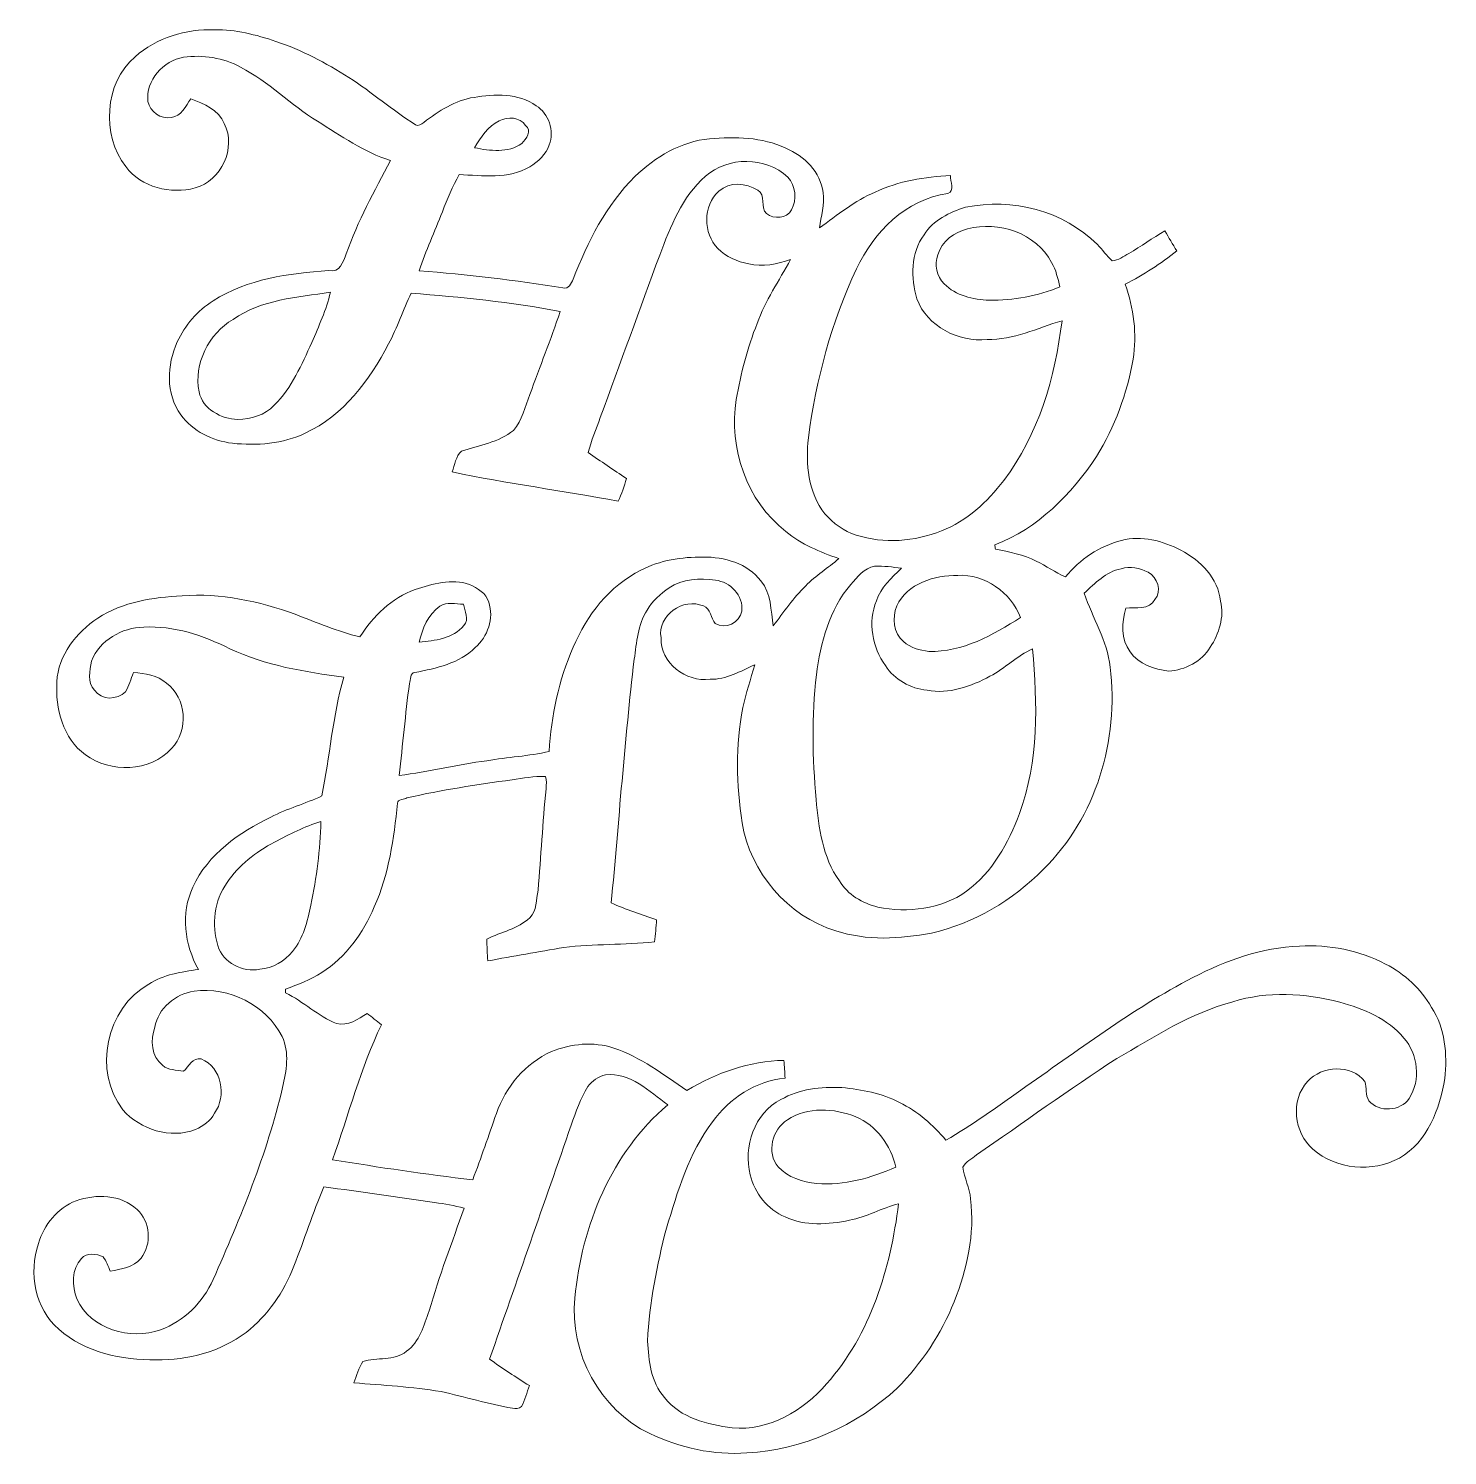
# Model space of a CAD drawing. Header units: centimetres. Extents: x -16.3 to 16.2, y -16.4 to 16.3.
import ezdxf

# ---------------------------------------------------------------- set-up
doc = ezdxf.new("R2010")
doc.units = ezdxf.units.CM
doc.header["$MEASUREMENT"] = 0
doc.layers.add('Layer 1', color=7, linetype='Continuous')

msp = doc.modelspace()

# ---------------------------------------------------------------- linework, layer by layer
at = {"layer": 'Layer 1', "color": 251, "lineweight": 9}
for points, knots in [([(-13.86481, 15.70163), (-13.37233, 16.13978), (-12.69676, 16.34933), (-12.04201, 16.31617), (-12.04201, 16.31617), (-11.56153, 16.33381), (-11.09163, 16.20645), (-10.64042, 16.05476), (-10.64042, 16.05476), (-10.0467, 15.8572), (-9.49037, 15.56228), (-8.96261, 15.22961), (-8.96261, 15.22961), (-8.4398, 14.88918), (-7.96743, 14.47678), (-7.43896, 14.14482), (-7.43896, 14.14482), (-7.37158, 14.10002), (-7.30209, 14.16316), (-7.24529, 14.19668), (-7.24529, 14.19668), (-6.90451, 14.45879), (-6.52739, 14.70644), (-6.09347, 14.771), (-6.09347, 14.771), (-5.62075, 14.85355), (-5.08347, 14.86519), (-4.67141, 14.58085), (-4.67141, 14.58085), (-4.37756, 14.4027), (-4.25126, 14.0023), (-4.36874, 13.68268), (-4.36874, 13.68268), (-4.43471, 13.45761), (-4.63121, 13.30627), (-4.8164, 13.17927), (-4.8164, 13.17927), (-5.30395, 12.88752), (-5.89944, 12.97783), (-6.43708, 13.00111), (-6.43708, 13.00111), (-6.58806, 12.72842), (-6.70307, 12.43808), (-6.81984, 12.14951), (-6.81984, 12.14951), (-6.99834, 11.69901), (-7.19802, 11.25592), (-7.35253, 10.79625), (-7.35253, 10.79625), (-6.24905, 10.70594), (-5.14732, 10.58353), (-4.05512, 10.40255), (-4.05512, 10.40255), (-3.92706, 10.37116), (-3.86215, 10.50204), (-3.82299, 10.5994), (-3.82299, 10.5994), (-3.49244, 11.45771), (-3.06523, 12.30226), (-2.40483, 12.95561), (-2.40483, 12.95561), (-1.94198, 13.4061), (-1.34755, 13.75923), (-0.69456, 13.82344), (-0.69456, 13.82344), (-0.10718, 13.87212), (0.50948, 13.86507), (1.05204, 13.60436), (1.05204, 13.60436), (1.47609, 13.4315), (1.85356, 13.06038), (1.90683, 12.58801), (1.90683, 12.58801), (1.96187, 12.31284), (1.85321, 12.0472), (1.82675, 11.77662), (1.82675, 11.77662), (2.23457, 12.07648), (2.63178, 12.40351), (3.10346, 12.59895), (3.10346, 12.59895), (3.64109, 12.85506), (4.2394, 12.94784), (4.8296, 12.97854), (4.8296, 12.97854), (4.81901, 12.84377), (4.93436, 12.62435), (4.76786, 12.56755), (4.76786, 12.56755), (3.81183, 12.43491), (3.06712, 11.68455), (2.67624, 10.83788), (2.67624, 10.83788), (2.09275, 9.62186), (1.75196, 8.29788), (1.57028, 6.96509), (1.57028, 6.96509), (1.50537, 6.37171), (1.56393, 5.70743), (1.94952, 5.22342), (1.94952, 5.22342), (2.14002, 5.00329), (2.38591, 4.82267), (2.66636, 4.73729), (2.66636, 4.73729), (3.30136, 4.5288), (4.00657, 4.58666), (4.62252, 4.8336), (4.62252, 4.8336), (5.20707, 5.04986), (5.66991, 5.50176), (6.04915, 5.98366), (6.04915, 5.98366), (6.84784, 7.04023), (7.22849, 8.35256), (7.38653, 9.65149), (7.38653, 9.65149), (6.82103, 9.48004), (6.27175, 9.21122), (5.6678, 9.21863), (5.6678, 9.21863), (5.01057, 9.15548), (4.29761, 9.51708), (4.05666, 10.15067), (4.05666, 10.15067), (3.91696, 10.62798), (3.91273, 11.20477), (4.22422, 11.61964), (4.22422, 11.61964), (4.43166, 11.95654), (4.80914, 12.14175), (5.17638, 12.25005), (5.17638, 12.25005), (6.23859, 12.47971), (7.42005, 12.16997), (8.19615, 11.3988), (8.19615, 11.3988), (8.31963, 11.28414), (8.4057, 11.13386), (8.53341, 11.02379), (8.53341, 11.02379), (8.6784, 11.02732), (8.79234, 11.13245), (8.91794, 11.19207), (8.91794, 11.19207), (9.19628, 11.35964), (9.46475, 11.54344), (9.7445, 11.70924), (9.7445, 11.70924), (9.8341, 11.55684), (9.92264, 11.40338), (10.01649, 11.2531), (10.01649, 11.2531), (9.65489, 10.95183), (9.25061, 10.70594), (8.83574, 10.4851), (8.83574, 10.4851), (9.02483, 9.93512), (9.11338, 9.34351), (9.01494, 8.76531), (9.01494, 8.76531), (8.87595, 7.98038), (8.60115, 7.21485), (8.17605, 6.53893), (8.17605, 6.53893), (7.60137, 5.67286), (6.83408, 4.88476), (5.84348, 4.51187), (5.84348, 4.51187), (5.84877, 4.47906), (5.85477, 4.4459), (5.86077, 4.41239), (5.86077, 4.41239), (6.18038, 4.35559), (6.50106, 4.28397), (6.79386, 4.13828), (6.79386, 4.13828), (7.02529, 4.03209), (7.2299, 3.87687), (7.46414, 3.77633), (7.46414, 3.77633), (7.79293, 4.17673), (8.24518, 4.48259), (8.74931, 4.61171), (8.74931, 4.61171), (9.20969, 4.74082), (9.69793, 4.5983), (10.11244, 4.3884), (10.11244, 4.3884), (10.56083, 4.15521), (10.96476, 3.74422), (11.02226, 3.22), (11.02226, 3.22), (11.11045, 2.85523), (10.98451, 2.4707), (10.78378, 2.16554), (10.78378, 2.16554), (10.58905, 1.83252), (10.20875, 1.63814), (9.82987, 1.61874), (9.82987, 1.61874), (9.50179, 1.65825), (9.14019, 1.77149), (8.94934, 2.06183), (8.94934, 2.06183), (8.73203, 2.34264), (8.74931, 2.73493), (8.8488, 3.05878), (8.8488, 3.05878), (9.07281, 3.08347), (9.3896, 3.0108), (9.51484, 3.25739), (9.51484, 3.25739), (9.67888, 3.45495), (9.57375, 3.77068), (9.36032, 3.88322), (9.36032, 3.88322), (9.17405, 3.98411), (8.94299, 4.0328), (8.73838, 3.96224), (8.73838, 3.96224), (8.39477, 3.8938), (8.14148, 3.62851), (7.89206, 3.40309), (7.89206, 3.40309), (8.08537, 2.83618), (8.42723, 2.31442), (8.49178, 1.70729), (8.49178, 1.70729), (8.69146, 0.04288), (8.1718, -1.74747), (6.95332, -2.92892), (6.95332, -2.92892), (6.25905, -3.64118), (5.36476, -4.16788), (4.39286, -4.39013), (4.39286, -4.39013), (3.67072, -4.52383), (2.90661, -4.57498), (2.19999, -4.3358), (2.19999, -4.3358), (1.09261, -4.00383), (0.23889, -2.99595), (0.05015, -1.86), (0.05015, -1.86), (-0.08249, -0.98794), (-0.10189, -0.08835), (0.07167, 0.77948), (0.07167, 0.77948), (0.13412, 1.11497), (0.2523, 1.43565), (0.34191, 1.76408), (0.34191, 1.76408), (0.01558, 1.61239), (-0.3125, 1.42189), (-0.68433, 1.42965), (-0.68433, 1.42965), (-1.23572, 1.35698), (-1.82415, 1.80571), (-1.80687, 2.38003), (-1.80687, 2.38003), (-1.89965, 2.89615), (-1.2964, 3.30925), (-0.83391, 3.10958), (-0.83391, 3.10958), (-0.66069, 3.04678), (-0.67163, 2.83124), (-0.56438, 2.70741), (-0.56438, 2.70741), (-0.33367, 2.5603), (0.00359, 2.72576), (0.04522, 2.98999), (0.04522, 2.98999), (0.08649, 3.34629), (-0.21725, 3.66626), (-0.56156, 3.70048), (-0.56156, 3.70048), (-0.91928, 3.75093), (-1.31227, 3.73505), (-1.62236, 3.52974), (-1.62236, 3.52974), (-1.81286, 3.38369), (-2.01465, 3.23164), (-2.12648, 3.01256), (-2.12648, 3.01256), (-2.3438, 2.68131), (-2.36389, 2.26997), (-2.42211, 1.89002), (-2.42211, 1.89002), (-2.64048, 0.03124), (-2.77489, -1.83637), (-2.94846, -3.69974), (-2.94846, -3.69974), (-2.61155, -3.85108), (-2.25807, -3.96221), (-1.90988, -4.08462), (-1.90988, -4.08462), (-1.92293, -4.2536), (-1.92928, -4.4247), (-1.95539, -4.59297), (-1.95539, -4.59297), (-2.64683, -4.65859), (-3.34357, -4.63954), (-4.0336, -4.71821), (-4.0336, -4.71821), (-4.6171, -4.81557), (-5.19918, -4.92353), (-5.78161, -5.02724), (-5.78161, -5.02724), (-5.79008, -4.86038), (-5.79573, -4.69492), (-5.80172, -4.52877), (-5.80172, -4.52877), (-5.4747, -4.36084), (-5.0877, -4.29911), (-4.81536, -4.03699), (-4.81536, -4.03699), (-4.64814, -3.87719), (-4.67072, -3.61684), (-4.62591, -3.40905), (-4.62591, -3.40905), (-4.5603, -2.63294), (-4.51902, -1.85471), (-4.44388, -1.07931), (-4.44388, -1.07931), (-4.43683, -0.98547), (-4.42377, -0.88775), (-4.45976, -0.79814), (-4.45976, -0.79814), (-4.71658, -0.78897), (-4.96917, -0.84118), (-5.22246, -0.87399), (-5.22246, -0.87399), (-6.02926, -0.99076), (-6.83924, -1.10259), (-7.63264, -1.29133), (-7.63264, -1.29133), (-7.6785, -1.33895), (-7.85418, -1.30544), (-7.85207, -1.41233), (-7.85207, -1.41233), (-7.93003, -2.22125), (-8.04715, -3.03969), (-8.38088, -3.78829), (-8.38088, -3.78829), (-8.63487, -4.38766), (-9.03422, -4.94081), (-9.58632, -5.29712), (-9.58632, -5.29712), (-9.84244, -5.46327), (-10.1296, -5.57193), (-10.4164, -5.67247), (-10.4164, -5.67247), (-10.4157, -5.6947), (-10.41465, -5.73879), (-10.41429, -5.76102), (-10.41429, -5.76102), (-10.00366, -5.96104), (-9.67064, -6.29371), (-9.24518, -6.46446), (-9.24518, -6.46446), (-8.98166, -6.52831), (-8.75095, -6.36639), (-8.54386, -6.23057), (-8.54386, -6.23057), (-8.43486, -6.31664), (-8.3262, -6.40343), (-8.21719, -6.49092), (-8.21719, -6.49092), (-8.69626, -7.48081), (-8.9672, -8.5529), (-9.33867, -9.58478), (-9.33867, -9.58478), (-8.27117, -9.76258), (-7.19943, -9.92239), (-6.12416, -10.04551), (-6.12416, -10.04551), (-5.93366, -9.54244), (-5.75798, -9.03409), (-5.583, -8.52539), (-5.583, -8.52539), (-5.36781, -7.91367), (-4.91766, -7.37357), (-4.32006, -7.10722), (-4.32006, -7.10722), (-3.87132, -6.92307), (-3.35697, -6.87297), (-2.89201, -7.02643), (-2.89201, -7.02643), (-2.27148, -7.22963), (-1.75078, -7.63921), (-1.21491, -7.99904), (-1.21491, -7.99904), (-0.54322, -7.59123), (0.22019, -7.32277), (1.01148, -7.30936), (1.01148, -7.30936), (1.0203, -7.44448), (1.02877, -7.58029), (1.03688, -7.71611), (1.03688, -7.71611), (0.3659, -7.77609), (-0.23806, -8.18284), (-0.62824, -8.71871), (-0.62824, -8.71871), (-1.17434, -9.43167), (-1.4234, -10.3115), (-1.6841, -11.1564), (-1.6841, -11.1564), (-1.8993, -12.00342), (-2.07992, -12.86773), (-2.11555, -13.74367), (-2.11555, -13.74367), (-2.09226, -14.19206), (-2.04251, -14.68665), (-1.72714, -15.03661), (-1.72714, -15.03661), (-1.36237, -15.51074), (-0.73971, -15.65926), (-0.17668, -15.73369), (-0.17668, -15.73369), (0.66506, -15.81483), (1.45493, -15.33858), (1.98974, -14.72263), (1.98974, -14.72263), (3.00186, -13.58739), (3.45094, -12.07433), (3.64074, -10.59372), (3.64074, -10.59372), (3.25656, -10.69603), (2.90449, -10.89535), (2.51291, -10.97472), (2.51291, -10.97472), (2.02819, -11.07174), (1.49726, -11.11901), (1.03865, -10.89429), (1.03865, -10.89429), (0.63331, -10.73131), (0.33838, -10.35313), (0.23995, -9.93226), (0.23995, -9.93226), (0.06921, -9.29162), (0.33274, -8.51586), (0.94093, -8.20683), (0.94093, -8.20683), (1.36285, -7.96271), (1.86203, -7.91085), (2.3404, -7.9306), (2.3404, -7.9306), (2.79125, -7.98317), (3.25409, -8.0569), (3.65979, -8.27386), (3.65979, -8.27386), (4.0736, -8.47811), (4.4299, -8.78327), (4.722, -9.13851), (4.722, -9.13851), (5.31961, -8.79526), (5.88158, -8.3938), (6.43897, -7.98987), (6.43897, -7.98987), (7.73261, -7.09734), (8.98566, -6.13179), (10.38655, -5.4093), (10.38655, -5.4093), (11.14361, -5.01313), (11.97017, -4.72209), (12.83025, -4.68681), (12.83025, -4.68681), (13.50934, -4.64554), (14.20008, -4.78912), (14.80545, -5.10027), (14.80545, -5.10027), (15.23972, -5.32393), (15.61613, -5.66436), (15.85602, -6.09263), (15.85602, -6.09263), (16.16998, -6.56994), (16.22291, -7.17143), (16.16294, -7.72599), (16.16294, -7.72599), (16.04404, -8.42202), (15.76924, -9.17767), (15.12189, -9.54703), (15.12189, -9.54703), (14.501, -9.88605), (13.67233, -9.81056), (13.13575, -9.34454), (13.13575, -9.34454), (12.70677, -8.96777), (12.61399, -8.222), (13.01581, -7.79196), (13.01581, -7.79196), (13.34318, -7.42578), (14.01805, -7.39121), (14.32885, -7.79373), (14.32885, -7.79373), (14.38282, -7.93519), (14.33061, -8.10311), (14.42304, -8.23293), (14.42304, -8.23293), (14.65446, -8.50563), (15.14411, -8.48094), (15.3459, -8.18108), (15.3459, -8.18108), (15.61684, -7.75774), (15.5484, -7.17354), (15.22455, -6.79748), (15.22455, -6.79748), (14.85554, -6.35228), (14.29568, -6.12297), (13.75241, -5.97163), (13.75241, -5.97163), (12.95372, -5.76561), (12.09435, -5.71481), (11.29954, -5.96598), (11.29954, -5.96598), (10.33574, -6.22104), (9.49755, -6.77349), (8.64383, -7.26562), (8.64383, -7.26562), (7.54705, -7.9687), (6.49718, -8.74164), (5.42262, -9.47753), (5.42262, -9.47753), (5.31537, -9.56361), (5.17638, -9.6317), (5.11217, -9.75976), (5.11217, -9.75976), (5.14886, -10.00599), (5.26881, -10.23354), (5.29033, -10.48401), (5.29033, -10.48401), (5.38805, -11.28658), (5.21448, -12.09938), (4.91074, -12.84092), (4.91074, -12.84092), (4.62358, -13.58492), (4.1632, -14.25379), (3.60722, -14.82282), (3.60722, -14.82282), (2.67236, -15.68819), (1.43835, -16.23676), (0.16304, -16.30872), (0.16304, -16.30872), (-0.60178, -16.36658), (-1.37471, -16.18948), (-2.0651, -15.86528), (-2.0651, -15.86528), (-3.21269, -15.31812), (-3.91013, -14.0132), (-3.78136, -12.7566), (-3.78136, -12.7566), (-3.63179, -11.09608), (-2.94211, -9.42603), (-1.6527, -8.32748), (-1.6527, -8.32748), (-2.07992, -8.0188), (-2.50643, -7.57783), (-3.0804, -7.64062), (-3.0804, -7.64062), (-3.23809, -7.68048), (-3.3919, -7.7715), (-3.48221, -7.91049), (-3.48221, -7.91049), (-3.65966, -8.18108), (-3.7609, -8.49046), (-3.86744, -8.7935), (-3.86744, -8.7935), (-4.48586, -10.5842), (-5.1205, -12.36925), (-5.73681, -14.16101), (-5.73681, -14.16101), (-5.4373, -14.36844), (-5.13497, -14.57306), (-4.82559, -14.76602), (-4.82559, -14.76602), (-4.88026, -14.9276), (-4.92718, -15.09305), (-5.00303, -15.24651), (-5.00303, -15.24651), (-5.06054, -15.29801), (-5.14273, -15.29237), (-5.21329, -15.28143), (-5.21329, -15.28143), (-5.7668, -15.19006), (-6.30302, -15.01897), (-6.85159, -14.90361), (-6.85159, -14.90361), (-7.51199, -14.79389), (-8.18191, -14.75509), (-8.84831, -14.70147), (-8.84831, -14.70147), (-8.7901, -14.5346), (-8.73153, -14.36492), (-8.64688, -14.21005), (-8.64688, -14.21005), (-8.31843, -14.11268), (-7.92897, -14.20828), (-7.64322, -13.97862), (-7.64322, -13.97862), (-7.34266, -13.7599), (-7.23894, -13.38455), (-7.12323, -13.05152), (-7.12323, -13.05152), (-6.89357, -12.25319), (-6.60041, -11.47602), (-6.31819, -10.69567), (-6.31819, -10.69567), (-6.54185, -10.63676), (-6.76975, -10.59796), (-6.9987, -10.56867), (-6.9987, -10.56867), (-7.84642, -10.45296), (-8.69133, -10.31573), (-9.54046, -10.2099), (-9.54046, -10.2099), (-9.78988, -10.80786), (-9.98708, -11.42628), (-10.22732, -12.02812), (-10.22732, -12.02812), (-10.45098, -12.61867), (-10.82528, -13.15418), (-11.32058, -13.54859), (-11.32058, -13.54859), (-11.91113, -13.98462), (-12.65267, -14.18712), (-13.38221, -14.1723), (-13.38221, -14.1723), (-14.16855, -14.18641), (-15.01275, -14.00791), (-15.61424, -13.47027), (-15.61424, -13.47027), (-16.16774, -13.00178), (-16.30815, -12.17593), (-16.07989, -11.50883), (-16.07989, -11.50883), (-15.95749, -11.07809), (-15.64246, -10.68932), (-15.21842, -10.52952), (-15.21842, -10.52952), (-14.76122, -10.36512), (-14.19148, -10.37888), (-13.82107, -10.72531), (-13.82107, -10.72531), (-13.51345, -11.00788), (-13.4764, -11.51518), (-13.72899, -11.84573), (-13.72899, -11.84573), (-13.90291, -12.05987), (-14.18408, -12.08632), (-14.43349, -12.14206), (-14.43349, -12.14206), (-14.4857, -12.03094), (-14.52098, -11.90958), (-14.59788, -11.81257), (-14.59788, -11.81257), (-14.75205, -11.73954), (-14.96936, -11.71626), (-15.09742, -11.85137), (-15.09742, -11.85137), (-15.3299, -12.09056), (-15.3105, -12.48426), (-15.20219, -12.77671), (-15.20219, -12.77671), (-14.87658, -13.47874), (-13.97876, -13.72357), (-13.28167, -13.48967), (-13.28167, -13.48967), (-12.74651, -13.28012), (-12.30342, -12.8642), (-12.07693, -12.33256), (-12.07693, -12.33256), (-11.44052, -10.9084), (-10.84609, -9.45425), (-10.48273, -7.93307), (-10.48273, -7.93307), (-10.39876, -7.55313), (-10.31798, -7.12839), (-10.49684, -6.76326), (-10.49684, -6.76326), (-10.85315, -6.03548), (-11.71816, -5.61109), (-12.51261, -5.72292), (-12.51261, -5.72292), (-12.94124, -5.78007), (-13.33565, -6.1138), (-13.41431, -6.54701), (-13.41431, -6.54701), (-13.50956, -6.84052), (-13.50286, -7.21834), (-13.23405, -7.42119), (-13.23405, -7.42119), (-13.1074, -7.54572), (-12.91478, -7.5175), (-12.75568, -7.55807), (-12.75568, -7.55807), (-12.63115, -7.45365), (-12.54789, -7.22928), (-12.34787, -7.2762), (-12.34787, -7.2762), (-11.87444, -7.46705), (-11.76226, -8.12639), (-12.04342, -8.52221), (-12.04342, -8.52221), (-12.12703, -8.70495), (-12.31224, -8.80161), (-12.47804, -8.89616), (-12.47804, -8.89616), (-13.05836, -9.1117), (-13.74487, -8.89862), (-14.14598, -8.43966), (-14.14598, -8.43966), (-14.83883, -7.5616), (-14.52945, -6.10004), (-13.55401, -5.56241), (-13.55401, -5.56241), (-13.21535, -5.34157), (-12.80754, -5.27736), (-12.41454, -5.22586), (-12.41454, -5.22586), (-12.73098, -4.65436), (-12.82341, -3.93716), (-12.53837, -3.33497), (-12.53837, -3.33497), (-12.19617, -2.57544), (-11.4751, -2.08684), (-10.75225, -1.72912), (-10.75225, -1.72912), (-10.37619, -1.53545), (-9.96449, -1.42467), (-9.58349, -1.24441), (-9.58349, -1.24441), (-9.39758, -0.34271), (-9.33691, 0.58828), (-9.08325, 1.47833), (-9.08325, 1.47833), (-9.97156, 1.60004), (-10.87361, 1.73868), (-11.69064, 2.12956), (-11.69064, 2.12956), (-12.30342, 2.43119), (-12.97123, 2.66649), (-13.66514, 2.62416), (-13.66514, 2.62416), (-14.16467, 2.61463), (-14.68043, 2.32782), (-14.86353, 1.84734), (-14.86353, 1.84734), (-14.9048, 1.62932), (-14.96865, 1.35839), (-14.79297, 1.18024), (-14.79297, 1.18024), (-14.64516, 0.93999), (-14.27051, 0.95234), (-14.08883, 1.14425), (-14.08883, 1.14425), (-13.9971, 1.27549), (-13.9643, 1.43706), (-13.90221, 1.5824), (-13.90221, 1.5824), (-13.63621, 1.56829), (-13.35575, 1.52314), (-13.14585, 1.34393), (-13.14585, 1.34393), (-12.68336, 0.9982), (-12.63538, 0.25596), (-13.03014, -0.16067), (-13.03014, -0.16067), (-13.52191, -0.69266), (-14.4342, -0.7297), (-15.00323, -0.29967), (-15.00323, -0.29967), (-15.52428, 0.06863), (-15.69538, 0.76325), (-15.65798, 1.37038), (-15.65798, 1.37038), (-15.62941, 1.98422), (-15.21383, 2.50492), (-14.71783, 2.82877), (-14.71783, 2.82877), (-14.15303, 3.20871), (-13.45312, 3.30572), (-12.78778, 3.34418), (-12.78778, 3.34418), (-11.90548, 3.40697), (-11.02142, 3.2207), (-10.19591, 2.91873), (-10.19591, 2.91873), (-9.70627, 2.73105), (-9.22014, 2.52855), (-8.71002, 2.40085), (-8.71002, 2.40085), (-8.40558, 2.87639), (-7.98471, 3.2962), (-7.4432, 3.4874), (-7.4432, 3.4874), (-7.04915, 3.61828), (-6.60606, 3.74881), (-6.19648, 3.60311), (-6.19648, 3.60311), (-6.01692, 3.51704), (-5.8109, 3.40274), (-5.75551, 3.19495), (-5.75551, 3.19495), (-5.63556, 2.82559), (-5.77915, 2.40473), (-6.06842, 2.15531), (-6.06842, 2.15531), (-6.43425, 1.79019), (-6.96166, 1.68224), (-7.4499, 1.58558), (-7.4499, 1.58558), (-7.57267, 1.57852), (-7.53986, 1.40637), (-7.5762, 1.33475), (-7.5762, 1.33475), (-7.66615, 0.63237), (-7.73353, -0.07283), (-7.80762, -0.77698), (-7.80762, -0.77698), (-7.13346, -0.69372), (-6.47306, -0.52086), (-5.79855, -0.43901), (-5.79855, -0.43901), (-5.32406, -0.35788), (-4.84111, -0.33106), (-4.37085, -0.22488), (-4.37085, -0.22488), (-4.32428, 0.59251), (-4.15672, 1.41377), (-3.81876, 2.16202), (-3.81876, 2.16202), (-3.51502, 2.89791), (-2.98973, 3.56854), (-2.27006, 3.93226), (-2.27006, 3.93226), (-1.83297, 4.15944), (-1.33203, 4.23388), (-0.84414, 4.23282), (-0.84414, 4.23282), (-0.35801, 4.23318), (0.17786, 4.0903), (0.48338, 3.68602), (0.48338, 3.68602), (0.72715, 3.3985), (0.70457, 3.0048), (0.76383, 2.6552), (0.76383, 2.6552), (1.00408, 2.96776), (1.22527, 3.29761), (1.51066, 3.57207), (1.51066, 3.57207), (1.74209, 3.80561), (2.02149, 3.98235), (2.26914, 4.19649), (2.26914, 4.19649), (1.84016, 4.35065), (1.40377, 4.51822), (1.05346, 4.8202), (1.05346, 4.8202), (0.15105, 5.51588), (-0.26241, 6.73613), (-0.08178, 7.84668), (-0.08178, 7.84668), (0.01982, 8.44076), (0.17857, 9.02637), (0.39483, 9.58869), (0.39483, 9.58869), (0.58955, 10.10657), (0.89471, 10.57083), (1.16388, 11.05061), (1.16388, 11.05061), (0.85485, 10.95853), (0.52324, 10.86646), (0.20326, 10.95712), (0.20326, 10.95712), (-0.06062, 10.99981), (-0.31709, 11.11269), (-0.50582, 11.30461), (-0.50582, 11.30461), (-0.84273, 11.65597), (-0.85684, 12.28815), (-0.48147, 12.61941), (-0.48147, 12.61941), (-0.24336, 12.84871), (0.14435, 12.80497), (0.40859, 12.64304), (0.40859, 12.64304), (0.60931, 12.53509), (0.45586, 12.24758), (0.61355, 12.10682), (0.61355, 12.10682), (0.78183, 11.97594), (1.07604, 11.98617), (1.18435, 12.18972), (1.18435, 12.18972), (1.30711, 12.42221), (1.28559, 12.75064), (1.09827, 12.94361), (1.09827, 12.94361), (0.58886, 13.41633), (-0.2677, 13.41951), (-0.7891, 12.96337), (-0.7891, 12.96337), (-1.32391, 12.48994), (-1.59097, 11.80802), (-1.83826, 11.15609), (-1.83826, 11.15609), (-2.2937, 9.91572), (-2.74243, 8.67324), (-3.20034, 7.43393), (-3.20034, 7.43393), (-3.29453, 7.16476), (-3.40248, 6.89982), (-3.4815, 6.62536), (-3.4815, 6.62536), (-3.18658, 6.43063), (-2.89625, 6.22884), (-2.60132, 6.03411), (-2.60132, 6.03411), (-2.64401, 5.85313), (-2.71139, 5.67886), (-2.79218, 5.51199), (-2.79218, 5.51199), (-4.05793, 5.75012), (-5.33606, 5.91945), (-6.59618, 6.18404), (-6.59618, 6.18404), (-6.53868, 6.3449), (-6.51363, 6.54669), (-6.38204, 6.66134), (-6.38204, 6.66134), (-5.97705, 6.79399), (-5.53185, 6.86066), (-5.1893, 7.13301), (-5.1893, 7.13301), (-4.99351, 7.37043), (-4.92401, 7.67593), (-4.8143, 7.95639), (-4.8143, 7.95639), (-4.59028, 8.59421), (-4.32711, 9.21863), (-4.12038, 9.8628), (-4.12038, 9.8628), (-5.2468, 10.08364), (-6.39192, 10.18489), (-7.53386, 10.28543), (-7.53386, 10.28543), (-7.71836, 9.90055), (-7.85136, 9.49239), (-8.05668, 9.11703), (-8.05668, 9.11703), (-8.48566, 8.28624), (-9.08996, 7.4745), (-9.96238, 7.07409), (-9.96238, 7.07409), (-10.47779, 6.82292), (-11.07187, 6.78376), (-11.63455, 6.84091), (-11.63455, 6.84091), (-12.0914, 6.89876), (-12.54472, 7.11325), (-12.81671, 7.49531), (-12.81671, 7.49531), (-13.1642, 7.97332), (-13.14126, 8.6429), (-12.8982, 9.16254), (-12.8982, 9.16254), (-12.71758, 9.54354), (-12.44135, 9.88679), (-12.07588, 10.10375), (-12.07588, 10.10375), (-11.29095, 10.6114), (-10.33986, 10.73381), (-9.42863, 10.80331), (-9.42863, 10.80331), (-9.17005, 10.74228), (-9.09348, 11.00474), (-9.02505, 11.1836), (-9.02505, 11.1836), (-8.76188, 11.93114), (-8.37876, 12.62682), (-8.00694, 13.32355), (-8.00694, 13.32355), (-8.61689, 13.51511), (-9.14782, 13.88659), (-9.68369, 14.22455), (-9.68369, 14.22455), (-10.3021, 14.59355), (-10.79917, 15.13612), (-11.44581, 15.46103), (-11.44581, 15.46103), (-11.84022, 15.68046), (-12.30836, 15.75419), (-12.75356, 15.69034), (-12.75356, 15.69034), (-13.22029, 15.61273), (-13.62598, 15.16364), (-13.5713, 14.67822), (-13.5713, 14.67822), (-13.52509, 14.43798), (-13.27955, 14.26194), (-13.03402, 14.31239), (-13.03402, 14.31239), (-12.80189, 14.33003), (-12.7077, 14.57591), (-12.58599, 14.73784), (-12.58599, 14.73784), (-12.28437, 14.62918), (-11.95699, 14.48278), (-11.82011, 14.17128), (-11.82011, 14.17128), (-11.53507, 13.60895), (-11.88996, 12.86494), (-12.48545, 12.69384), (-12.48545, 12.69384), (-13.04778, 12.54921), (-13.71947, 12.70196), (-14.0786, 13.18244), (-14.0786, 13.18244), (-14.63351, 13.91057), (-14.57954, 15.0945), (-13.86481, 15.70163), (-13.86481, 15.70163), (-13.86481, 15.70163), (-13.86481, 15.70163), (-13.86481, 15.70163)], [0, 0, 0, 0, 0.00387597, 0.00387597, 0.00387597, 0.00387597, 0.00775194, 0.00775194, 0.00775194, 0.00775194, 0.01162791, 0.01162791, 0.01162791, 0.01162791, 0.01550388, 0.01550388, 0.01550388, 0.01550388, 0.01937984, 0.01937984, 0.01937984, 0.01937984, 0.02325581, 0.02325581, 0.02325581, 0.02325581, 0.02713178, 0.02713178, 0.02713178, 0.02713178, 0.03100775, 0.03100775, 0.03100775, 0.03100775, 0.03488372, 0.03488372, 0.03488372, 0.03488372, 0.03875969, 0.03875969, 0.03875969, 0.03875969, 0.04263566, 0.04263566, 0.04263566, 0.04263566, 0.04651163, 0.04651163, 0.04651163, 0.04651163, 0.0503876, 0.0503876, 0.0503876, 0.0503876, 0.05426357, 0.05426357, 0.05426357, 0.05426357, 0.05813953, 0.05813953, 0.05813953, 0.05813953, 0.0620155, 0.0620155, 0.0620155, 0.0620155, 0.06589147, 0.06589147, 0.06589147, 0.06589147, 0.06976744, 0.06976744, 0.06976744, 0.06976744, 0.07364341, 0.07364341, 0.07364341, 0.07364341, 0.07751938, 0.07751938, 0.07751938, 0.07751938, 0.08139535, 0.08139535, 0.08139535, 0.08139535, 0.08527132, 0.08527132, 0.08527132, 0.08527132, 0.08914729, 0.08914729, 0.08914729, 0.08914729, 0.09302326, 0.09302326, 0.09302326, 0.09302326, 0.09689922, 0.09689922, 0.09689922, 0.09689922, 0.10077519, 0.10077519, 0.10077519, 0.10077519, 0.10465116, 0.10465116, 0.10465116, 0.10465116, 0.10852713, 0.10852713, 0.10852713, 0.10852713, 0.1124031, 0.1124031, 0.1124031, 0.1124031, 0.11627907, 0.11627907, 0.11627907, 0.11627907, 0.12015504, 0.12015504, 0.12015504, 0.12015504, 0.12403101, 0.12403101, 0.12403101, 0.12403101, 0.12790698, 0.12790698, 0.12790698, 0.12790698, 0.13178295, 0.13178295, 0.13178295, 0.13178295, 0.13565891, 0.13565891, 0.13565891, 0.13565891, 0.13953488, 0.13953488, 0.13953488, 0.13953488, 0.14341085, 0.14341085, 0.14341085, 0.14341085, 0.14728682, 0.14728682, 0.14728682, 0.14728682, 0.15116279, 0.15116279, 0.15116279, 0.15116279, 0.15503876, 0.15503876, 0.15503876, 0.15503876, 0.15891473, 0.15891473, 0.15891473, 0.15891473, 0.1627907, 0.1627907, 0.1627907, 0.1627907, 0.16666667, 0.16666667, 0.16666667, 0.16666667, 0.17054264, 0.17054264, 0.17054264, 0.17054264, 0.1744186, 0.1744186, 0.1744186, 0.1744186, 0.17829457, 0.17829457, 0.17829457, 0.17829457, 0.18217054, 0.18217054, 0.18217054, 0.18217054, 0.18604651, 0.18604651, 0.18604651, 0.18604651, 0.18992248, 0.18992248, 0.18992248, 0.18992248, 0.19379845, 0.19379845, 0.19379845, 0.19379845, 0.19767442, 0.19767442, 0.19767442, 0.19767442, 0.20155039, 0.20155039, 0.20155039, 0.20155039, 0.20542636, 0.20542636, 0.20542636, 0.20542636, 0.20930233, 0.20930233, 0.20930233, 0.20930233, 0.21317829, 0.21317829, 0.21317829, 0.21317829, 0.21705426, 0.21705426, 0.21705426, 0.21705426, 0.22093023, 0.22093023, 0.22093023, 0.22093023, 0.2248062, 0.2248062, 0.2248062, 0.2248062, 0.22868217, 0.22868217, 0.22868217, 0.22868217, 0.23255814, 0.23255814, 0.23255814, 0.23255814, 0.23643411, 0.23643411, 0.23643411, 0.23643411, 0.24031008, 0.24031008, 0.24031008, 0.24031008, 0.24418605, 0.24418605, 0.24418605, 0.24418605, 0.24806202, 0.24806202, 0.24806202, 0.24806202, 0.25193798, 0.25193798, 0.25193798, 0.25193798, 0.25581395, 0.25581395, 0.25581395, 0.25581395, 0.25968992, 0.25968992, 0.25968992, 0.25968992, 0.26356589, 0.26356589, 0.26356589, 0.26356589, 0.26744186, 0.26744186, 0.26744186, 0.26744186, 0.27131783, 0.27131783, 0.27131783, 0.27131783, 0.2751938, 0.2751938, 0.2751938, 0.2751938, 0.27906977, 0.27906977, 0.27906977, 0.27906977, 0.28294574, 0.28294574, 0.28294574, 0.28294574, 0.28682171, 0.28682171, 0.28682171, 0.28682171, 0.29069767, 0.29069767, 0.29069767, 0.29069767, 0.29457364, 0.29457364, 0.29457364, 0.29457364, 0.29844961, 0.29844961, 0.29844961, 0.29844961, 0.30232558, 0.30232558, 0.30232558, 0.30232558, 0.30620155, 0.30620155, 0.30620155, 0.30620155, 0.31007752, 0.31007752, 0.31007752, 0.31007752, 0.31395349, 0.31395349, 0.31395349, 0.31395349, 0.31782946, 0.31782946, 0.31782946, 0.31782946, 0.32170543, 0.32170543, 0.32170543, 0.32170543, 0.3255814, 0.3255814, 0.3255814, 0.3255814, 0.32945736, 0.32945736, 0.32945736, 0.32945736, 0.33333333, 0.33333333, 0.33333333, 0.33333333, 0.3372093, 0.3372093, 0.3372093, 0.3372093, 0.34108527, 0.34108527, 0.34108527, 0.34108527, 0.34496124, 0.34496124, 0.34496124, 0.34496124, 0.34883721, 0.34883721, 0.34883721, 0.34883721, 0.35271318, 0.35271318, 0.35271318, 0.35271318, 0.35658915, 0.35658915, 0.35658915, 0.35658915, 0.36046512, 0.36046512, 0.36046512, 0.36046512, 0.36434109, 0.36434109, 0.36434109, 0.36434109, 0.36821705, 0.36821705, 0.36821705, 0.36821705, 0.37209302, 0.37209302, 0.37209302, 0.37209302, 0.37596899, 0.37596899, 0.37596899, 0.37596899, 0.37984496, 0.37984496, 0.37984496, 0.37984496, 0.38372093, 0.38372093, 0.38372093, 0.38372093, 0.3875969, 0.3875969, 0.3875969, 0.3875969, 0.39147287, 0.39147287, 0.39147287, 0.39147287, 0.39534884, 0.39534884, 0.39534884, 0.39534884, 0.39922481, 0.39922481, 0.39922481, 0.39922481, 0.40310078, 0.40310078, 0.40310078, 0.40310078, 0.40697674, 0.40697674, 0.40697674, 0.40697674, 0.41085271, 0.41085271, 0.41085271, 0.41085271, 0.41472868, 0.41472868, 0.41472868, 0.41472868, 0.41860465, 0.41860465, 0.41860465, 0.41860465, 0.42248062, 0.42248062, 0.42248062, 0.42248062, 0.42635659, 0.42635659, 0.42635659, 0.42635659, 0.43023256, 0.43023256, 0.43023256, 0.43023256, 0.43410853, 0.43410853, 0.43410853, 0.43410853, 0.4379845, 0.4379845, 0.4379845, 0.4379845, 0.44186047, 0.44186047, 0.44186047, 0.44186047, 0.44573643, 0.44573643, 0.44573643, 0.44573643, 0.4496124, 0.4496124, 0.4496124, 0.4496124, 0.45348837, 0.45348837, 0.45348837, 0.45348837, 0.45736434, 0.45736434, 0.45736434, 0.45736434, 0.46124031, 0.46124031, 0.46124031, 0.46124031, 0.46511628, 0.46511628, 0.46511628, 0.46511628, 0.46899225, 0.46899225, 0.46899225, 0.46899225, 0.47286822, 0.47286822, 0.47286822, 0.47286822, 0.47674419, 0.47674419, 0.47674419, 0.47674419, 0.48062016, 0.48062016, 0.48062016, 0.48062016, 0.48449612, 0.48449612, 0.48449612, 0.48449612, 0.48837209, 0.48837209, 0.48837209, 0.48837209, 0.49224806, 0.49224806, 0.49224806, 0.49224806, 0.49612403, 0.49612403, 0.49612403, 0.49612403, 0.5, 0.5, 0.5, 0.5, 0.50387597, 0.50387597, 0.50387597, 0.50387597, 0.50775194, 0.50775194, 0.50775194, 0.50775194, 0.51162791, 0.51162791, 0.51162791, 0.51162791, 0.51550388, 0.51550388, 0.51550388, 0.51550388, 0.51937984, 0.51937984, 0.51937984, 0.51937984, 0.52325581, 0.52325581, 0.52325581, 0.52325581, 0.52713178, 0.52713178, 0.52713178, 0.52713178, 0.53100775, 0.53100775, 0.53100775, 0.53100775, 0.53488372, 0.53488372, 0.53488372, 0.53488372, 0.53875969, 0.53875969, 0.53875969, 0.53875969, 0.54263566, 0.54263566, 0.54263566, 0.54263566, 0.54651163, 0.54651163, 0.54651163, 0.54651163, 0.5503876, 0.5503876, 0.5503876, 0.5503876, 0.55426357, 0.55426357, 0.55426357, 0.55426357, 0.55813953, 0.55813953, 0.55813953, 0.55813953, 0.5620155, 0.5620155, 0.5620155, 0.5620155, 0.56589147, 0.56589147, 0.56589147, 0.56589147, 0.56976744, 0.56976744, 0.56976744, 0.56976744, 0.57364341, 0.57364341, 0.57364341, 0.57364341, 0.57751938, 0.57751938, 0.57751938, 0.57751938, 0.58139535, 0.58139535, 0.58139535, 0.58139535, 0.58527132, 0.58527132, 0.58527132, 0.58527132, 0.58914729, 0.58914729, 0.58914729, 0.58914729, 0.59302326, 0.59302326, 0.59302326, 0.59302326, 0.59689922, 0.59689922, 0.59689922, 0.59689922, 0.60077519, 0.60077519, 0.60077519, 0.60077519, 0.60465116, 0.60465116, 0.60465116, 0.60465116, 0.60852713, 0.60852713, 0.60852713, 0.60852713, 0.6124031, 0.6124031, 0.6124031, 0.6124031, 0.61627907, 0.61627907, 0.61627907, 0.61627907, 0.62015504, 0.62015504, 0.62015504, 0.62015504, 0.62403101, 0.62403101, 0.62403101, 0.62403101, 0.62790698, 0.62790698, 0.62790698, 0.62790698, 0.63178295, 0.63178295, 0.63178295, 0.63178295, 0.63565891, 0.63565891, 0.63565891, 0.63565891, 0.63953488, 0.63953488, 0.63953488, 0.63953488, 0.64341085, 0.64341085, 0.64341085, 0.64341085, 0.64728682, 0.64728682, 0.64728682, 0.64728682, 0.65116279, 0.65116279, 0.65116279, 0.65116279, 0.65503876, 0.65503876, 0.65503876, 0.65503876, 0.65891473, 0.65891473, 0.65891473, 0.65891473, 0.6627907, 0.6627907, 0.6627907, 0.6627907, 0.66666667, 0.66666667, 0.66666667, 0.66666667, 0.67054264, 0.67054264, 0.67054264, 0.67054264, 0.6744186, 0.6744186, 0.6744186, 0.6744186, 0.67829457, 0.67829457, 0.67829457, 0.67829457, 0.68217054, 0.68217054, 0.68217054, 0.68217054, 0.68604651, 0.68604651, 0.68604651, 0.68604651, 0.68992248, 0.68992248, 0.68992248, 0.68992248, 0.69379845, 0.69379845, 0.69379845, 0.69379845, 0.69767442, 0.69767442, 0.69767442, 0.69767442, 0.70155039, 0.70155039, 0.70155039, 0.70155039, 0.70542636, 0.70542636, 0.70542636, 0.70542636, 0.70930233, 0.70930233, 0.70930233, 0.70930233, 0.71317829, 0.71317829, 0.71317829, 0.71317829, 0.71705426, 0.71705426, 0.71705426, 0.71705426, 0.72093023, 0.72093023, 0.72093023, 0.72093023, 0.7248062, 0.7248062, 0.7248062, 0.7248062, 0.72868217, 0.72868217, 0.72868217, 0.72868217, 0.73255814, 0.73255814, 0.73255814, 0.73255814, 0.73643411, 0.73643411, 0.73643411, 0.73643411, 0.74031008, 0.74031008, 0.74031008, 0.74031008, 0.74418605, 0.74418605, 0.74418605, 0.74418605, 0.74806202, 0.74806202, 0.74806202, 0.74806202, 0.75193798, 0.75193798, 0.75193798, 0.75193798, 0.75581395, 0.75581395, 0.75581395, 0.75581395, 0.75968992, 0.75968992, 0.75968992, 0.75968992, 0.76356589, 0.76356589, 0.76356589, 0.76356589, 0.76744186, 0.76744186, 0.76744186, 0.76744186, 0.77131783, 0.77131783, 0.77131783, 0.77131783, 0.7751938, 0.7751938, 0.7751938, 0.7751938, 0.77906977, 0.77906977, 0.77906977, 0.77906977, 0.78294574, 0.78294574, 0.78294574, 0.78294574, 0.78682171, 0.78682171, 0.78682171, 0.78682171, 0.79069767, 0.79069767, 0.79069767, 0.79069767, 0.79457364, 0.79457364, 0.79457364, 0.79457364, 0.79844961, 0.79844961, 0.79844961, 0.79844961, 0.80232558, 0.80232558, 0.80232558, 0.80232558, 0.80620155, 0.80620155, 0.80620155, 0.80620155, 0.81007752, 0.81007752, 0.81007752, 0.81007752, 0.81395349, 0.81395349, 0.81395349, 0.81395349, 0.81782946, 0.81782946, 0.81782946, 0.81782946, 0.82170543, 0.82170543, 0.82170543, 0.82170543, 0.8255814, 0.8255814, 0.8255814, 0.8255814, 0.82945736, 0.82945736, 0.82945736, 0.82945736, 0.83333333, 0.83333333, 0.83333333, 0.83333333, 0.8372093, 0.8372093, 0.8372093, 0.8372093, 0.84108527, 0.84108527, 0.84108527, 0.84108527, 0.84496124, 0.84496124, 0.84496124, 0.84496124, 0.84883721, 0.84883721, 0.84883721, 0.84883721, 0.85271318, 0.85271318, 0.85271318, 0.85271318, 0.85658915, 0.85658915, 0.85658915, 0.85658915, 0.86046512, 0.86046512, 0.86046512, 0.86046512, 0.86434109, 0.86434109, 0.86434109, 0.86434109, 0.86821705, 0.86821705, 0.86821705, 0.86821705, 0.87209302, 0.87209302, 0.87209302, 0.87209302, 0.87596899, 0.87596899, 0.87596899, 0.87596899, 0.87984496, 0.87984496, 0.87984496, 0.87984496, 0.88372093, 0.88372093, 0.88372093, 0.88372093, 0.8875969, 0.8875969, 0.8875969, 0.8875969, 0.89147287, 0.89147287, 0.89147287, 0.89147287, 0.89534884, 0.89534884, 0.89534884, 0.89534884, 0.89922481, 0.89922481, 0.89922481, 0.89922481, 0.90310078, 0.90310078, 0.90310078, 0.90310078, 0.90697674, 0.90697674, 0.90697674, 0.90697674, 0.91085271, 0.91085271, 0.91085271, 0.91085271, 0.91472868, 0.91472868, 0.91472868, 0.91472868, 0.91860465, 0.91860465, 0.91860465, 0.91860465, 0.92248062, 0.92248062, 0.92248062, 0.92248062, 0.92635659, 0.92635659, 0.92635659, 0.92635659, 0.93023256, 0.93023256, 0.93023256, 0.93023256, 0.93410853, 0.93410853, 0.93410853, 0.93410853, 0.9379845, 0.9379845, 0.9379845, 0.9379845, 0.94186047, 0.94186047, 0.94186047, 0.94186047, 0.94573643, 0.94573643, 0.94573643, 0.94573643, 0.9496124, 0.9496124, 0.9496124, 0.9496124, 0.95348837, 0.95348837, 0.95348837, 0.95348837, 0.95736434, 0.95736434, 0.95736434, 0.95736434, 0.96124031, 0.96124031, 0.96124031, 0.96124031, 0.96511628, 0.96511628, 0.96511628, 0.96511628, 0.96899225, 0.96899225, 0.96899225, 0.96899225, 0.97286822, 0.97286822, 0.97286822, 0.97286822, 0.97674419, 0.97674419, 0.97674419, 0.97674419, 0.98062016, 0.98062016, 0.98062016, 0.98062016, 0.98449612, 0.98449612, 0.98449612, 0.98449612, 0.98837209, 0.98837209, 0.98837209, 0.98837209, 0.99224806, 0.99224806, 0.99224806, 0.99224806, 1, 1, 1, 1]), ([(-5.51456, 14.23019), (-5.78373, 14.11519), (-5.93155, 13.84813), (-6.08571, 13.61671), (-6.08571, 13.61671), (-5.73011, 13.54404), (-5.3096, 13.49253), (-4.99704, 13.71372), (-4.99704, 13.71372), (-4.90214, 13.81568), (-4.75362, 14.00935), (-4.91625, 14.12471), (-4.91625, 14.12471), (-5.03902, 14.3265), (-5.32547, 14.33497), (-5.51456, 14.23019), (-5.51456, 14.23019), (-5.51456, 14.23019), (-5.51456, 14.23019), (-5.51456, 14.23019)], [0, 0, 0, 0, 0.16666667, 0.16666667, 0.16666667, 0.16666667, 0.33333333, 0.33333333, 0.33333333, 0.33333333, 0.5, 0.5, 0.5, 0.5, 0.66666667, 0.66666667, 0.66666667, 0.66666667, 1, 1, 1, 1]), ([(5.21942, 11.75475), (4.91779, 11.68031), (4.62639, 11.47288), (4.54067, 11.16173), (4.54067, 11.16173), (4.45812, 10.93948), (4.51068, 10.66255), (4.68495, 10.4978), (4.68495, 10.4978), (4.94954, 10.22087), (5.34853, 10.13726), (5.71719, 10.12033), (5.71719, 10.12033), (6.2707, 10.11045), (6.82667, 10.21417), (7.33855, 10.42513), (7.33855, 10.42513), (7.28705, 10.61563), (7.25318, 10.8146), (7.147, 10.98464), (7.147, 10.98464), (6.79704, 11.65597), (5.92885, 11.94913), (5.21942, 11.75475), (5.21942, 11.75475), (5.21942, 11.75475), (5.21942, 11.75475), (5.21942, 11.75475)], [0, 0, 0, 0, 0.125, 0.125, 0.125, 0.125, 0.25, 0.25, 0.25, 0.25, 0.375, 0.375, 0.375, 0.375, 0.5, 0.5, 0.5, 0.5, 0.625, 0.625, 0.625, 0.625, 0.75, 0.75, 0.75, 0.75, 1, 1, 1, 1]), ([(-11.61832, 9.68183), (-12.17818, 9.35304), (-12.52531, 8.66301), (-12.39937, 8.01883), (-12.39937, 8.01883), (-12.31612, 7.62478), (-11.88855, 7.39547), (-11.51284, 7.38595), (-11.51284, 7.38595), (-11.21086, 7.39406), (-10.88525, 7.48437), (-10.67394, 7.71333), (-10.67394, 7.71333), (-10.27282, 8.11302), (-10.04705, 8.64149), (-9.81563, 9.14807), (-9.81563, 9.14807), (-9.653, 9.52449), (-9.48296, 9.90126), (-9.3863, 10.30131), (-9.3863, 10.30131), (-10.14899, 10.19124), (-10.96463, 10.13621), (-11.61832, 9.68183), (-11.61832, 9.68183), (-11.61832, 9.68183), (-11.61832, 9.68183), (-11.61832, 9.68183)], [0, 0, 0, 0, 0.125, 0.125, 0.125, 0.125, 0.25, 0.25, 0.25, 0.25, 0.375, 0.375, 0.375, 0.375, 0.5, 0.5, 0.5, 0.5, 0.625, 0.625, 0.625, 0.625, 0.75, 0.75, 0.75, 0.75, 1, 1, 1, 1]), ([(2.54113, 3.601), (2.04548, 3.02703), (1.85251, 2.26503), (1.7562, 1.53054), (1.7562, 1.53054), (1.64049, 0.58263), (1.66765, -0.37728), (1.74667, -1.32731), (1.74667, -1.32731), (1.81088, -1.97148), (1.89202, -2.65446), (2.2829, -3.19456), (2.2829, -3.19456), (2.46987, -3.51136), (2.81524, -3.70256), (3.16237, -3.79428), (3.16237, -3.79428), (3.84923, -3.92904), (4.61757, -3.84932), (5.19649, -3.42951), (5.19649, -3.42951), (5.79162, -2.99665), (6.15675, -2.32108), (6.41145, -1.64587), (6.41145, -1.64587), (6.85243, -0.44184), (6.82526, 0.86697), (6.71026, 2.12568), (6.71026, 2.12568), (6.3543, 1.96905), (6.0802, 1.6773), (5.73483, 1.4995), (5.73483, 1.4995), (5.29985, 1.2642), (4.7915, 1.08216), (4.29232, 1.17636), (4.29232, 1.17636), (3.9152, 1.21975), (3.5409, 1.41448), (3.33805, 1.74362), (3.33805, 1.74362), (3.03608, 2.16343), (2.93024, 2.73881), (3.12956, 3.22494), (3.12956, 3.22494), (3.2294, 3.53326), (3.48022, 3.75516), (3.70283, 3.97671), (3.70283, 3.97671), (3.49963, 4.00281), (3.29466, 4.02962), (3.09005, 4.02645), (3.09005, 4.02645), (2.85016, 3.98059), (2.6967, 3.76963), (2.54113, 3.601), (2.54113, 3.601), (2.54113, 3.601), (2.54113, 3.601), (2.54113, 3.601)], [0, 0, 0, 0, 0.0625, 0.0625, 0.0625, 0.0625, 0.125, 0.125, 0.125, 0.125, 0.1875, 0.1875, 0.1875, 0.1875, 0.25, 0.25, 0.25, 0.25, 0.3125, 0.3125, 0.3125, 0.3125, 0.375, 0.375, 0.375, 0.375, 0.4375, 0.4375, 0.4375, 0.4375, 0.5, 0.5, 0.5, 0.5, 0.5625, 0.5625, 0.5625, 0.5625, 0.625, 0.625, 0.625, 0.625, 0.6875, 0.6875, 0.6875, 0.6875, 0.75, 0.75, 0.75, 0.75, 0.8125, 0.8125, 0.8125, 0.8125, 0.875, 0.875, 0.875, 0.875, 1, 1, 1, 1]), ([(3.59876, 3.10958), (3.48622, 2.84464), (3.51903, 2.48869), (3.7508, 2.29607), (3.7508, 2.29607), (3.90603, 2.14861), (4.12545, 2.0964), (4.33148, 2.06818), (4.33148, 2.06818), (5.10829, 2.05089), (5.80538, 2.44001), (6.43615, 2.84887), (6.43615, 2.84887), (6.20508, 3.41649), (5.62194, 3.849), (4.99752, 3.81196), (4.99752, 3.81196), (4.46446, 3.8176), (3.83547, 3.63134), (3.59876, 3.10958), (3.59876, 3.10958), (3.59876, 3.10958), (3.59876, 3.10958), (3.59876, 3.10958)], [0, 0, 0, 0, 0.14285714, 0.14285714, 0.14285714, 0.14285714, 0.28571429, 0.28571429, 0.28571429, 0.28571429, 0.42857143, 0.42857143, 0.42857143, 0.42857143, 0.57142857, 0.57142857, 0.57142857, 0.57142857, 0.71428571, 0.71428571, 0.71428571, 0.71428571, 1, 1, 1, 1]), ([(-6.87875, 3.10605), (-7.14404, 2.90885), (-7.28268, 2.59311), (-7.355, 2.27949), (-7.355, 2.27949), (-6.9987, 2.31512), (-6.56901, 2.36169), (-6.32807, 2.6619), (-6.32807, 2.6619), (-6.19507, 2.80866), (-6.30725, 2.9914), (-6.33936, 3.15121), (-6.33936, 3.15121), (-6.51539, 3.15015), (-6.71859, 3.21118), (-6.87875, 3.10605), (-6.87875, 3.10605), (-6.87875, 3.10605), (-6.87875, 3.10605), (-6.87875, 3.10605)], [0, 0, 0, 0, 0.16666667, 0.16666667, 0.16666667, 0.16666667, 0.33333333, 0.33333333, 0.33333333, 0.33333333, 0.5, 0.5, 0.5, 0.5, 0.66666667, 0.66666667, 0.66666667, 0.66666667, 1, 1, 1, 1]), ([(-10.67217, -2.30521), (-11.09586, -2.52887), (-11.48956, -2.83049), (-11.75661, -3.23301), (-11.75661, -3.23301), (-12.05118, -3.644), (-12.1101, -4.19821), (-11.97004, -4.67623), (-11.97004, -4.67623), (-11.84551, -5.0731), (-11.40101, -5.295), (-11.00555, -5.21986), (-11.00555, -5.21986), (-10.71239, -5.19093), (-10.43758, -5.03712), (-10.25343, -4.80887), (-10.25343, -4.80887), (-10.00366, -4.50972), (-9.91723, -4.11778), (-9.83468, -3.74736), (-9.83468, -3.74736), (-9.71085, -3.1166), (-9.61384, -2.47736), (-9.60537, -1.8339), (-9.60537, -1.8339), (-9.97861, -1.94608), (-10.32821, -2.12459), (-10.67217, -2.30521), (-10.67217, -2.30521), (-10.67217, -2.30521), (-10.67217, -2.30521), (-10.67217, -2.30521)], [0, 0, 0, 0, 0.11111111, 0.11111111, 0.11111111, 0.11111111, 0.22222222, 0.22222222, 0.22222222, 0.22222222, 0.33333333, 0.33333333, 0.33333333, 0.33333333, 0.44444444, 0.44444444, 0.44444444, 0.44444444, 0.55555556, 0.55555556, 0.55555556, 0.55555556, 0.66666667, 0.66666667, 0.66666667, 0.66666667, 0.77777778, 0.77777778, 0.77777778, 0.77777778, 1, 1, 1, 1]), ([(1.09051, -8.67355), (0.73561, -8.88487), (0.60719, -9.42215), (0.87813, -9.74917), (0.87813, -9.74917), (1.10108, -9.99717), (1.44364, -10.09419), (1.76572, -10.12841), (1.76572, -10.12841), (2.38908, -10.18238), (3.00538, -10.00352), (3.5723, -9.7587), (3.5723, -9.7587), (3.46752, -9.25987), (3.13344, -8.80161), (2.65896, -8.59947), (2.65896, -8.59947), (2.16295, -8.40509), (1.54947, -8.36699), (1.09051, -8.67355)], [0, 0, 0, 0, 0.16666667, 0.16666667, 0.16666667, 0.16666667, 0.33333333, 0.33333333, 0.33333333, 0.33333333, 0.5, 0.5, 0.5, 0.5, 0.66666667, 0.66666667, 0.66666667, 0.66666667, 1, 1, 1, 1])]:
    msp.add_open_spline(points, degree=3, knots=knots, dxfattribs=at)

doc.saveas('drawing.dxf')
